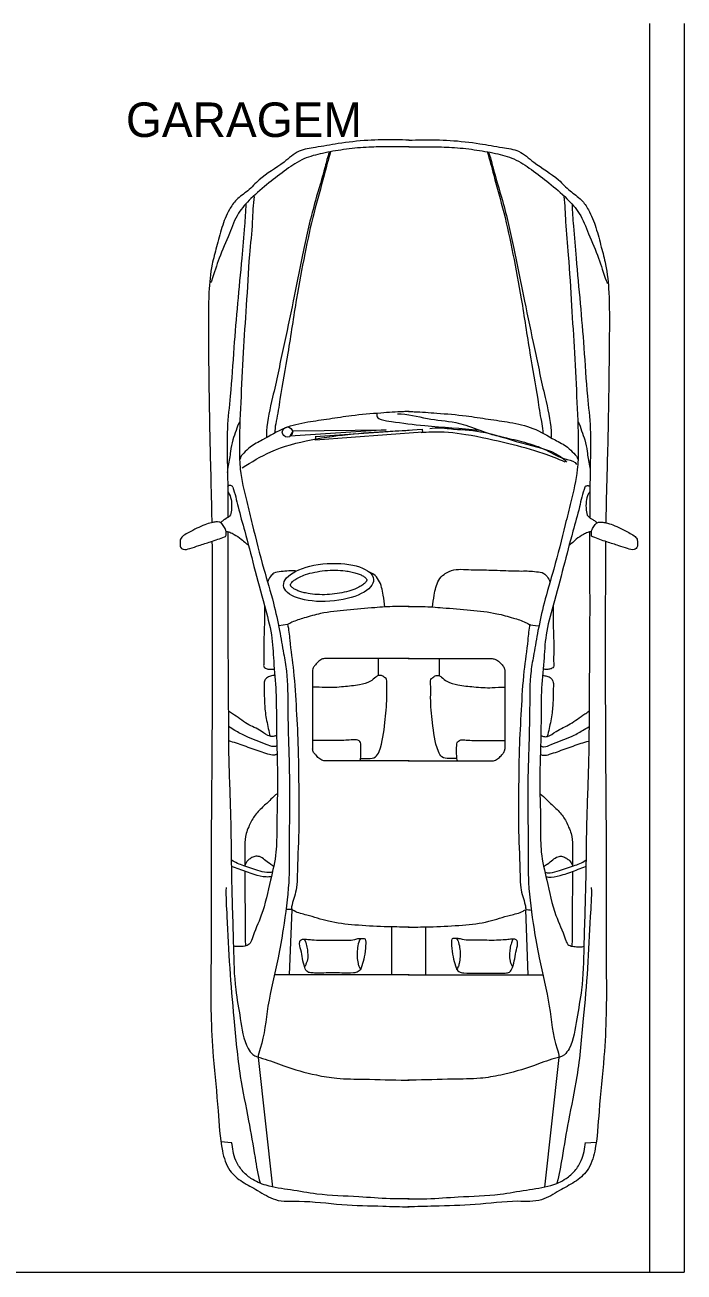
# Model space of a CAD drawing. Header units: millimetres. Extents: x 207.5 to 224.1, y 112.9 to 131.9.
# Drawn here: x 210.65 to 213.52, y 112.92 to 118.34 of the extents above; entities that cross this region are included whole.
import ezdxf

# ---------------------------------------------------------------- set-up
doc = ezdxf.new("R2010")
doc.units = ezdxf.units.MM
doc.header["$LTSCALE"] = 0.05
doc.layers.get('0').update_dxf_attribs({"lineweight": 5})
doc.layers.add('mobiliario', color=7, linetype='Continuous', lineweight=0)
doc.layers.add('muebles', color=7, linetype='Continuous')
doc.styles.get("Standard").update_dxf_attribs({"font": 'comic.ttf', "height": 0.15})

# ---------------------------------------------------------------- blocks, each defined once
blk = doc.blocks.new('galant-pl')
for p, q in [((1.6586, 0.8113), (1.664, 0.8161)), ((4.3574, 0.767), (4.3534, 0.813)), ((3.9864, 0.6507), (4.5493, 0.5882)), ((2.1058, 0.5245), (2.1107, 0.5622)), ((3.6268, -0.005), (3.6272, 0.5804)), ((3.344, 0.5056), (3.6271, 0.516)), ((2.3091, 0.4159), (2.6469, 0.4156)), ((2.2527, -0.0039), (2.253, 0.3616)), ((2.6976, -0.0042), (2.6979, 0.3513)), ((1.2559, 0.0559), (1.2687, 0.0577)), ((1.2888, -0.4088), (1.2559, 0.0559)), ((1.2687, 0.0577), (1.3035, -0.407)), ((3.4184, 0.0714), (3.6267, 0.0712)), ((2.2527, 0), (2.2527, -0.3655)), ((2.6976, 0), (2.6976, -0.3556)), ((3.6268, 0), (3.6268, -0.5854)), ((1.2632, -0.504), (1.2595, -0.0996)), ((1.2595, -0.0996), (1.287, -0.5168)), ((3.4183, -0.0762), (3.6267, -0.0762)), ((1.3035, -0.407), (1.2888, -0.4052)), ((2.3087, -0.4198), (2.6465, -0.4198)), ((1.287, -0.5168), (1.265, -0.504)), ((2.1054, -0.5283), (2.1102, -0.566)), ((3.3435, -0.5103), (3.6267, -0.521)), ((3.9859, -0.656), (4.5488, -0.5939)), ((4.3568, -0.7726), (4.3528, -0.8186)), ((1.658, -0.8147), (1.6633, -0.8195))]:
    blk.add_line(p, q)
blk.add_circle((1.2688, -0.5294), 0.022)
blk.add_ellipse((1.9221, -0.3503), major_axis=(0.0131, -0.1957), ratio=0.418659)
for points, start_tangent, end_tangent in [([(1.7024, 0.7925), (1.6838, 0.7994), (1.6669, 0.8116), (1.6605, 0.8228), (1.66, 0.8366), (1.6632, 0.8551), (1.6722, 0.8849), (1.6877, 0.9199), (1.7058, 0.9549), (1.7196, 0.9777), (1.7345, 0.9905), (1.7494, 0.992), (1.7648, 0.992), (1.7749, 0.9867), (1.7791, 0.9782), (1.7754, 0.9495), (1.7626, 0.9108), (1.7461, 0.8598), (1.7354, 0.828), (1.7242, 0.7988), (1.7205, 0.793), (1.7125, 0.7919), (1.703, 0.7925)], (-0.999938, -0.011098), (-0.966414, 0.256988)), ([(1.225, 0.7334), (1.2631, 0.7494), (1.3032, 0.7634), (1.3533, 0.7734), (1.4154, 0.7833), (1.4454, 0.7873)], (0.798779, 0.601624), (0.99982, -0.018957)), ([(1.5092, 0.7636), (1.5044, 0.7664), (1.5017, 0.7718), (1.5014, 0.7776), (1.5027, 0.7824), (1.5058, 0.7861)], (-0.963045, 0.269341), (0.8053, 0.592868)), ([(1.5085, 0.7637), (1.5942, 0.7401), (1.7001, 0.7115), (1.8531, 0.6711), (2.0228, 0.6256), (2.1505, 0.5953), (2.2648, 0.5851), (2.3976, 0.5749), (2.5309, 0.5731), (2.7948, 0.5679), (2.9886, 0.5712), (3.0945, 0.5744), (3.2155, 0.5979), (3.3685, 0.638), (3.4711, 0.6783), (3.4946, 0.69), (3.5031, 0.7101), (3.5048, 0.7337), (3.5048, 0.7454), (3.5031, 0.7588)], (0.938755, -0.344586), (-0.467528, 0.883978)), ([(1.527, 0.7865), (1.539, 0.7785), (1.5699, 0.7695), (1.6087, 0.7695), (1.6347, 0.7774), (1.6486, 0.7983), (1.6586, 0.8113)], (0.687753, -0.725944), (0.677647, 0.735387)), ([(1.7012, 0.7924), (1.7049, 0.7761), (1.7142, 0.7575), (1.7342, 0.7262), (1.7528, 0.7057), (1.7608, 0.6964)], (0.034909, -0.99939), (0.778989, -0.627037)), ([(2.5844, 0.5723), (2.5912, 0.5831), (2.5912, 0.6007), (2.5695, 0.6387), (2.537, 0.6998), (2.4936, 0.7635), (2.4814, 0.7812)], (0.908039, 0.418886), (-0.710986, 0.703207)), ([(2.6319, 0.5722), (2.6359, 0.5844), (2.6265, 0.617), (2.5912, 0.7051), (2.5655, 0.754), (2.5492, 0.7811)], (0.827394, 0.561622), (-0.480659, 0.876908)), ([(2.6671, 0.5708), (2.6726, 0.5817), (2.6685, 0.6102), (2.6455, 0.678), (2.6211, 0.7471), (2.6117, 0.7797)], (0.917282, 0.398237), (-0.249823, 0.968291)), ([(3.1807, 0.5895), (3.1834, 0.603), (3.1766, 0.6437), (3.1536, 0.7143), (3.1292, 0.7672)], (0.379659, 0.925127), (-0.585646, 0.810567)), ([(3.1997, 0.5949), (3.2024, 0.6166), (3.1916, 0.6695), (3.1686, 0.7346), (3.1564, 0.7671)], (0.34276, 0.939423), (-0.396912, 0.917857)), ([(3.2475, 0.7914), (3.3737, 0.7873), (3.5981, 0.7751), (3.8165, 0.7569), (4.0689, 0.7287), (4.2611, 0.6925), (4.4214, 0.6644), (4.5315, 0.6423)], (0.999392, 0.034865), (0.963224, -0.268699)), ([(0.2452, 0.6717), (0.3554, 0.6797), (0.4997, 0.6916), (0.72, 0.7054), (0.9244, 0.7192), (1.1408, 0.7291), (1.3471, 0.7349), (1.4312, 0.7308), (1.5715, 0.7027), (1.6701, 0.6785), (1.8643, 0.6283), (2.0126, 0.5862), (2.1315, 0.5599), (2.2316, 0.5418), (2.3077, 0.5297), (2.472, 0.5236), (2.6463, 0.5195), (2.839, 0.5154), (3.0794, 0.5172), (3.2261, 0.519), (3.4285, 0.5429), (3.5531, 0.5648), (3.7635, 0.6087), (3.9479, 0.6426), (3.9879, 0.6506)], (0.989349, 0.145566), (0.994246, -0.107119)), ([(1.19, -0.0509), (1.2098, 0.0789), (1.2274, 0.2021), (1.2385, 0.2461), (1.2737, 0.3429), (1.2913, 0.4111), (1.3133, 0.5013), (1.3464, 0.5937), (1.3882, 0.6861), (1.4102, 0.7279)], (-0.048378, 0.998829), (0.943093, 0.332528)), ([(3.1567, 0.5845), (3.1455, 0.6003), (3.1275, 0.624), (3.1139, 0.6465), (3.1128, 0.6667), (3.1207, 0.6836), (3.1309, 0.6971), (3.1523, 0.7095)], (-0.586476, 0.809967), (0.918985, 0.394293)), ([(1.2539, 0.0899), (1.2539, 0.1757), (1.2671, 0.3099), (1.3155, 0.4881), (1.375, 0.6575), (1.3992, 0.6839)], (-0.26683, 0.963744), (0.832302, 0.554322)), ([(1.3992, 0.6773), (1.3618, 0.5827), (1.3199, 0.4331), (1.2803, 0.2461), (1.2693, 0.0965), (1.2715, 0.0525)], (-0.415344, -0.909665), (0, -1)), ([(0.0544, 0.3453), (0.1165, 0.3633), (0.2628, 0.4052), (0.4712, 0.4551), (0.6996, 0.501), (0.906, 0.5448), (1.1183, 0.5907), (1.2646, 0.6166), (1.2907, 0.6166)], (0.93512, 0.354332), (0.998953, -0.045753)), ([(1.8725, 0.4899), (1.8725, 0.5196), (1.8755, 0.553), (1.883, 0.585), (1.8964, 0.5991), (1.9209, 0.6117)], (-0.053967, 0.998543), (0.966167, 0.257918)), ([(2.0213, 0.6259), (2.1044, 0.6258), (2.2193, 0.6284), (2.276, 0.6283), (2.2893, 0.6271), (2.2953, 0.6206), (2.2993, 0.6066), (2.2998, 0.5906), (2.2988, 0.5825)], (0.999968, -0.008039), (-0.100273, -0.99496)), ([(2.3246, 0.5805), (2.3296, 0.5986), (2.3381, 0.6161), (2.3517, 0.6251), (2.3718, 0.6266), (2.4279, 0.6255), (2.4886, 0.621), (2.5573, 0.6084), (2.5909, 0.5999)], (0.433151, 0.901321), (0.950384, -0.31108)), ([(0.0504, 0.3393), (0.1526, 0.3673), (0.3149, 0.4112), (0.4952, 0.4511), (0.6896, 0.487), (0.926, 0.5248), (1.1263, 0.5587), (1.2225, 0.5746), (1.2646, 0.5806), (1.2746, 0.5806)], (0.953899, 0.300128), (0.997519, 0.070391)), ([(1.8752, 0.1745), (1.8664, 0.2575), (1.8681, 0.3466), (1.8715, 0.4443), (1.8725, 0.4899)], (-0.475979, 0.879457), (0.054121, 0.998534)), ([(2.1039, 0.5249), (2.1731, 0.5154), (2.3075, 0.499), (2.4758, 0.4867), (2.6454, 0.4784), (2.8612, 0.4755), (3.0028, 0.4754), (3.1962, 0.4821), (3.2483, 0.485), (3.287, 0.4939), (3.3228, 0.5043), (3.3421, 0.5058)], (0.972758, -0.231822), (0.979005, -0.203835)), ([(3.4716, 0.1861), (3.4992, 0.1846), (3.5491, 0.1905), (3.5879, 0.2009), (3.6058, 0.2083), (3.6132, 0.2165), (3.6185, 0.2374), (3.6193, 0.288), (3.6193, 0.3662), (3.6194, 0.4064), (3.6179, 0.428), (3.6149, 0.4361), (3.5955, 0.4488), (3.5568, 0.4585), (3.5188, 0.466), (3.483, 0.4705), (3.4786, 0.469), (3.4726, 0.4593), (3.4726, 0.4407), (3.4748, 0.4176), (3.477, 0.3789), (3.477, 0.338), (3.4769, 0.2978), (3.4769, 0.2635), (3.4732, 0.2315), (3.4694, 0.2136), (3.4694, 0.1965), (3.4709, 0.1861)], (0.941931, -0.335807), (0.908875, -0.417069)), ([(3.4718, 0.4519), (3.4875, 0.4444), (3.5128, 0.4385), (3.5382, 0.4362), (3.5672, 0.4384), (3.5806, 0.4436), (3.5918, 0.4496)], (0.763955, -0.645269), (0.773931, 0.63327)), ([(2.2532, 0.3611), (2.2564, 0.3758), (2.2671, 0.3918), (2.2845, 0.4074), (2.2974, 0.4145), (2.3108, 0.4159)], (-0.014843, 0.99989), (1, -0.000795)), ([(2.687, 0.2047), (2.687, 0.1742), (2.6802, 0.1421), (2.6565, 0.1269), (2.5312, 0.1016), (2.4229, 0.0932), (2.3619, 0.0933), (2.3399, 0.0967), (2.3349, 0.1035), (2.3264, 0.117), (2.3264, 0.1238), (2.3264, 0.1288), (2.3332, 0.1407), (2.3518, 0.1643), (2.3671, 0.2117), (2.3756, 0.281), (2.3791, 0.3605), (2.3774, 0.4146)], (0.018827, -0.999823), (0.095279, 0.995451)), ([(2.6972, 0.2097), (2.6769, 0.2064), (2.6295, 0.2064), (2.6178, 0.208), (2.6111, 0.214), (2.6066, 0.2251), (2.6067, 0.2481), (2.6089, 0.3106), (2.609, 0.3612), (2.609, 0.4072), (2.609, 0.4154)], (-0.902036, -0.43166), (0.140164, 0.990128)), ([(2.6979, 0.3509), (2.6957, 0.371), (2.6859, 0.3884), (2.6712, 0.4027), (2.6609, 0.4111), (2.6458, 0.4156)], (-0.017076, 0.999854), (-1, 0.000795)), ([(1.1878, -0.1411), (1.2032, -0.1389), (1.2142, -0.1213), (1.223, -0.0773), (1.2407, 0.0679), (1.2605, 0.3033)], (0.97722, 0.21223), (0.109339, 0.994005)), ([(3.4694, 0.2062), (3.4858, 0.2144), (3.5156, 0.2203), (3.5484, 0.221), (3.5782, 0.2173), (3.5931, 0.2121), (3.6021, 0.2068)], (0.760925, 0.64884), (0.900808, -0.434217)), ([(2.029, 0.1015), (1.9769, 0.1089), (1.9123, 0.129), (1.887, 0.1514), (1.8752, 0.1745)], (-0.992474, 0.122458), (-0.400335, 0.916369)), ([(2.0289, -0.1052), (1.9769, -0.1126), (1.9122, -0.1327), (1.8869, -0.155), (1.875, -0.1781)], (-0.992571, -0.121669), (-0.401063, -0.916051)), ([(2.6869, -0.2089), (2.6869, -0.1785), (2.6801, -0.1463), (2.6564, -0.1311), (2.5311, -0.1057), (2.4228, -0.0973), (2.3619, -0.0973), (2.3399, -0.1007), (2.3348, -0.1074), (2.3263, -0.121), (2.3263, -0.1277), (2.3263, -0.1328), (2.3331, -0.1446), (2.3517, -0.1683), (2.3669, -0.2157), (2.3754, -0.285), (2.3788, -0.3645), (2.3771, -0.4186)], (0.019622, 0.999807), (0.094488, -0.995526)), ([(2.697, -0.214), (2.6767, -0.2106), (2.6293, -0.2106), (2.6176, -0.2122), (2.6109, -0.2181), (2.6065, -0.2293), (2.6065, -0.2523), (2.6087, -0.3148), (2.6087, -0.3653), (2.6087, -0.4114), (2.6087, -0.4196)], (-0.901693, 0.432377), (0.139377, -0.990239)), ([(3.4715, -0.191), (3.4991, -0.1895), (3.549, -0.1954), (3.5877, -0.2059), (3.6056, -0.2133), (3.6131, -0.2215), (3.6183, -0.2423), (3.619, -0.293), (3.619, -0.3711), (3.619, -0.4113), (3.6175, -0.4329), (3.6146, -0.4411), (3.5952, -0.4538), (3.5564, -0.4635), (3.5184, -0.4709), (3.4827, -0.4754), (3.4782, -0.4739), (3.4722, -0.4642), (3.4722, -0.4456), (3.4745, -0.4225), (3.4767, -0.3838), (3.4767, -0.3428), (3.4767, -0.3026), (3.4767, -0.2684), (3.473, -0.2364), (3.4692, -0.2185), (3.4692, -0.2014), (3.4707, -0.191)], (0.942197, 0.335058), (0.909206, 0.416347)), ([(3.4692, -0.2111), (3.4856, -0.2193), (3.5154, -0.2252), (3.5482, -0.226), (3.578, -0.2222), (3.5929, -0.217), (3.6019, -0.2118)], (0.760409, -0.649445), (0.901153, 0.4335)), ([(0.0501, -0.3415), (0.1523, -0.3695), (0.3145, -0.4135), (0.4948, -0.4536), (0.6892, -0.4896), (0.9256, -0.5276), (1.1259, -0.5617), (1.2221, -0.5777), (1.2641, -0.5837), (1.2741, -0.5837)], (0.95366, -0.300886), (0.997463, -0.071184)), ([(0.0541, -0.3475), (0.1162, -0.3655), (0.2625, -0.4075), (0.4708, -0.4576), (0.6992, -0.5036), (0.9055, -0.5476), (1.1179, -0.5937), (1.2641, -0.6197), (1.2902, -0.6197)], (0.934838, -0.355075), (0.998989, 0.044959)), ([(2.2529, -0.365), (2.2561, -0.3797), (2.2668, -0.3957), (2.2842, -0.4113), (2.2971, -0.4185), (2.3105, -0.4198)], (-0.015637, -0.999878), (1, 0)), ([(2.6976, -0.3552), (2.6954, -0.3752), (2.6856, -0.3926), (2.6708, -0.4069), (2.6606, -0.4153), (2.6454, -0.4198)], (-0.017871, -0.99984), (-1, 0)), ([(2.1035, -0.5287), (2.1727, -0.5192), (2.3071, -0.5029), (2.4754, -0.4907), (2.645, -0.4826), (2.8608, -0.4799), (3.0024, -0.4799), (3.1958, -0.4867), (3.2479, -0.4897), (3.2866, -0.4986), (3.3224, -0.5091), (3.3417, -0.5105)], (0.972942, 0.231049), (0.979167, 0.203057)), ([(3.4715, -0.4568), (3.4871, -0.4493), (3.5125, -0.4434), (3.5378, -0.4411), (3.5669, -0.4434), (3.5803, -0.4486), (3.5915, -0.4545)], (0.764468, 0.644662), (0.773428, -0.633885)), ([(0.2447, -0.674), (0.3549, -0.682), (0.4991, -0.6941), (0.7195, -0.7081), (0.9238, -0.7221), (1.1402, -0.7321), (1.3465, -0.7381), (1.4307, -0.7341), (1.5709, -0.7061), (1.6695, -0.682), (1.8638, -0.6319), (2.0121, -0.5899), (2.131, -0.5637), (2.2312, -0.5457), (2.3073, -0.5337), (2.4716, -0.5277), (2.6459, -0.5237), (2.8386, -0.5198), (3.079, -0.5218), (3.2257, -0.5237), (3.428, -0.5477), (3.5527, -0.5698), (3.763, -0.6138), (3.9473, -0.6478), (3.9874, -0.6558)], (0.989233, -0.146352), (0.994331, 0.106329)), ([(1.8721, -0.4935), (1.8721, -0.5232), (1.8751, -0.5566), (1.8825, -0.5886), (1.8959, -0.6027), (1.9204, -0.6153)], (-0.054761, -0.998499), (0.965961, -0.258686)), ([(1.5079, -0.767), (1.5937, -0.7435), (1.6996, -0.715), (1.8525, -0.6747), (2.0223, -0.6293), (2.15, -0.5991), (2.2644, -0.589), (2.3971, -0.5789), (2.5304, -0.5773), (2.7943, -0.5722), (2.9881, -0.5756), (3.094, -0.579), (3.215, -0.6025), (3.368, -0.6428), (3.4706, -0.6831), (3.4941, -0.6949), (3.5025, -0.715), (3.5042, -0.7385), (3.5042, -0.7503), (3.5025, -0.7637)], (0.939028, 0.343839), (-0.468231, -0.883606)), ([(2.0208, -0.6296), (2.1039, -0.6296), (2.2188, -0.6322), (2.2755, -0.6322), (2.2888, -0.6311), (2.2948, -0.6245), (2.2989, -0.6105), (2.2994, -0.5945), (2.2984, -0.5865)], (0.999974, 0.007245), (-0.099482, 0.995039)), ([(2.3241, -0.5845), (2.3291, -0.6025), (2.3377, -0.6201), (2.3512, -0.6291), (2.3713, -0.6306), (2.4274, -0.6296), (2.4881, -0.6251), (2.5568, -0.6125), (2.5904, -0.604)], (0.432435, -0.901665), (0.950631, 0.310324)), ([(2.5839, -0.5764), (2.5907, -0.5873), (2.5907, -0.6049), (2.569, -0.6429), (2.5364, -0.7039), (2.493, -0.7676), (2.4808, -0.7852)], (0.907706, -0.419607), (-0.711544, -0.702641)), ([(2.6314, -0.5764), (2.6355, -0.5886), (2.626, -0.6212), (2.5907, -0.7093), (2.5649, -0.7581), (2.5486, -0.7852)], (0.826947, -0.56228), (-0.481356, -0.876525)), ([(2.6667, -0.5751), (2.6721, -0.5859), (2.668, -0.6144), (2.645, -0.6822), (2.6205, -0.7513), (2.611, -0.7839)], (0.916966, -0.398966), (-0.250593, -0.968093)), ([(3.1562, -0.5891), (3.145, -0.6049), (3.127, -0.6285), (3.1134, -0.6511), (3.1123, -0.6713), (3.1202, -0.6882), (3.1303, -0.7017), (3.1517, -0.7141)], (-0.58712, -0.8095), (0.918671, -0.395024)), ([(3.1802, -0.5941), (3.1829, -0.6077), (3.1761, -0.6484), (3.153, -0.7189), (3.1286, -0.7718)], (0.378923, -0.925428), (-0.58629, -0.810101)), ([(3.1992, -0.5995), (3.2019, -0.6212), (3.191, -0.6741), (3.168, -0.7392), (3.1558, -0.7718)], (0.342014, -0.939695), (-0.397641, -0.917541)), ([(3.2469, -0.7961), (3.3731, -0.7921), (3.5975, -0.7801), (3.8159, -0.762), (4.0683, -0.734), (4.2606, -0.698), (4.4209, -0.67), (4.531, -0.648)], (0.999364, -0.03566), (0.963437, 0.267933)), ([(1.7006, -0.7958), (1.7043, -0.7795), (1.7136, -0.7609), (1.7337, -0.7297), (1.7523, -0.7092), (1.7602, -0.6999)], (0.035703, 0.999362), (0.779487, 0.626418)), ([(1.2245, -0.7365), (1.2625, -0.7525), (1.3026, -0.7665), (1.3527, -0.7765), (1.4148, -0.7865), (1.4448, -0.7905)], (0.798301, -0.602259), (0.999835, 0.018163)), ([(1.5086, -0.7669), (1.5038, -0.7697), (1.5011, -0.7751), (1.5008, -0.7809), (1.5021, -0.7856), (1.5052, -0.7894)], (-0.963259, -0.268576), (0.804828, -0.593508)), ([(1.5264, -0.7898), (1.5383, -0.7818), (1.5693, -0.7728), (1.6081, -0.7728), (1.634, -0.7808), (1.648, -0.8017), (1.658, -0.8147)], (0.68833, 0.725397), (0.677063, -0.735925)), ([(1.7018, -0.7959), (1.6832, -0.8028), (1.6662, -0.815), (1.6598, -0.8262), (1.6593, -0.84), (1.6625, -0.8586), (1.6715, -0.8883), (1.6869, -0.9233), (1.705, -0.9584), (1.7188, -0.9812), (1.7337, -0.9939), (1.7486, -0.9955), (1.764, -0.9955), (1.7741, -0.9902), (1.7783, -0.9817), (1.7746, -0.9531), (1.7619, -0.9143), (1.7454, -0.8633), (1.7348, -0.8315), (1.7236, -0.8023), (1.7199, -0.7964), (1.7119, -0.7954), (1.7023, -0.7959)], (-0.999929, 0.011893), (-0.966618, -0.25622))]:
    blk.add_spline(points, degree=3, dxfattribs=dict(start_tangent=start_tangent, end_tangent=end_tangent))
for points, knots in [([(0, -0.0021), (0, 0.0172), (-0.0012, 0.0772), (-0.0002, 0.1805), (0.0131, 0.2976), (0.032, 0.3955), (0.0427, 0.4819), (0.1111, 0.553), (0.1551, 0.6368), (0.2221, 0.6956), (0.2551, 0.7485), (0.3115, 0.7861), (0.3811, 0.8139), (0.4619, 0.8337), (0.5545, 0.8596), (0.6826, 0.8711), (0.8653, 0.8698), (1.1208, 0.8675), (1.3816, 0.8616), (1.5734, 0.8562), (1.6515, 0.8549), (1.6631, 0.8547)], [38.78424, 38.78424, 38.78424, 38.78424, 60.961987, 107.588603, 157.189146, 195.362433, 222.981141, 253.838408, 304.60715, 330.780341, 355.011019, 374.928268, 407.089401, 440.613242, 470.209076, 517.177842, 587.262834, 679.689371, 810.034061, 886.325869, 899.579988, 899.579988, 899.579988, 899.579988]), ([(0.0297, -0.0021), (0.0298, -0.0005), (0.0303, 0.0325), (0.0295, 0.0949), (0.0306, 0.1885), (0.0409, 0.2815), (0.0562, 0.3719), (0.0784, 0.4588), (0.129, 0.5337), (0.1877, 0.6097), (0.2486, 0.6817), (0.3197, 0.7469), (0.4132, 0.7798), (0.5117, 0.8261), (0.579, 0.8436), (0.6208, 0.86), (0.6216, 0.8632)], [22.587173, 22.587173, 22.587173, 22.587173, 24.47218, 60.415699, 94.073658, 131.741622, 167.449361, 199.388861, 233.366298, 269.934958, 309.623736, 341.659931, 378.649676, 422.568467, 462.988403, 466.814373, 466.814373, 466.814373, 466.814373]), ([(1.7441, 0.8537), (1.809, 0.8531), (2.0134, 0.8524), (2.3634, 0.8519), (2.7795, 0.8539), (3.1745, 0.8575), (3.5092, 0.8549), (3.7749, 0.8589), (4.0007, 0.8475), (4.1987, 0.824), (4.3649, 0.8174), (4.4771, 0.7834), (4.5299, 0.7194), (4.5641, 0.6494), (4.6161, 0.5735), (4.606, 0.4431), (4.6291, 0.2899), (4.6306, 0.1297), (4.6346, 0.0322), (4.6352, -0.0058)], [930.531307, 930.531307, 930.531307, 930.531307, 1004.928128, 1164.855753, 1331.756468, 1481.864795, 1617.611394, 1715.41739, 1786.394964, 1876.620542, 1943.407147, 1978.062656, 2006.165201, 2035.08282, 2068.368423, 2107.906157, 2179.115565, 2247.302703, 2290.875136, 2290.875136, 2290.875136, 2290.875136]), ([(0.2794, 0.7077), (0.3108, 0.7084), (0.389, 0.7148), (0.5325, 0.7268), (0.7087, 0.7435), (0.9084, 0.7604), (1.0896, 0.7714), (1.2607, 0.7909), (1.4308, 0.7859), (1.56, 0.7849), (1.6345, 0.7846), (1.6407, 0.7846)], [0, 0, 0, 0, 36.0488, 89.825759, 165.154061, 238.890616, 319.494426, 373.271384, 436.037531, 514.223717, 521.409632, 521.409632, 521.409632, 521.409632]), ([(1.7023, 0.7844), (1.7663, 0.7843), (1.9147, 0.7844), (2.1686, 0.7848), (2.434, 0.7817), (2.7008, 0.7815), (2.9489, 0.7697), (3.2205, 0.7687), (3.4682, 0.7592), (3.6727, 0.7558), (3.8194, 0.7268), (3.9185, 0.7152), (3.9807, 0.6743), (3.9933, 0.6136), (4.0301, 0.5257), (4.0602, 0.4172), (4.0804, 0.2996), (4.0791, 0.1687), (4.0846, 0.0639), (4.0841, -0.0011), (4.0841, -0.0053)], [544.929067, 544.929067, 544.929067, 544.929067, 618.323653, 714.981673, 835.923725, 922.647506, 1020.671658, 1120.585792, 1233.912311, 1305.200931, 1354.026344, 1405.450525, 1418.000514, 1435.425589, 1472.675224, 1529.175859, 1563.249036, 1609.159911, 1678.769511, 1683.63443, 1683.63443, 1683.63443, 1683.63443]), ([(4.5998, -0.0058), (4.6, 0.022), (4.6009, 0.0951), (4.5889, 0.2287), (4.5867, 0.3739), (4.5609, 0.507), (4.5493, 0.6053), (4.5188, 0.6778), (4.4791, 0.7219), (4.438, 0.7487), (4.3951, 0.7611), (4.3684, 0.7634), (4.3558, 0.766)], [13.370379, 13.370379, 13.370379, 13.370379, 45.120592, 97.214032, 166.958182, 211.090255, 252.338732, 280.064723, 299.570016, 319.525121, 335.506815, 350.230042, 350.230042, 350.230042, 350.230042]), ([(1.1796, -0.003), (1.1798, 0.0052), (1.181, 0.0462), (1.187, 0.1298), (1.1957, 0.2375), (1.2131, 0.3432), (1.2258, 0.4406), (1.2478, 0.5421), (1.2968, 0.6195), (1.3283, 0.6836), (1.3586, 0.7134), (1.377, 0.7319), (1.3872, 0.732)], [21.921761, 21.921761, 21.921761, 21.921761, 31.354982, 68.898305, 118.057673, 155.154927, 191.495615, 231.006951, 272.403623, 296.410848, 311.027552, 322.708625, 322.708625, 322.708625, 322.708625]), ([(2.841, 0.5687), (2.8469, 0.5793), (2.869, 0.5993), (2.8995, 0.6341), (2.9371, 0.6709), (2.9783, 0.6905), (3.0199, 0.7079), (3.0751, 0.7112), (3.1219, 0.71), (3.1519, 0.71), (3.1549, 0.71), (3.1551, 0.71)], [0, 0, 0, 0, 13.971796, 33.322499, 53.523289, 73.528009, 85.167077, 105.021307, 135.917075, 139.153772, 139.372111, 139.372111, 139.372111, 139.372111]), ([(3.1775, 0.71), (3.2153, 0.7098), (3.2992, 0.7091), (3.4072, 0.7078), (3.4775, 0.7086), (3.5017, 0.7066)], [147.919648, 147.919648, 147.919648, 147.919648, 191.324249, 243.994999, 271.80382, 271.80382, 271.80382, 271.80382]), ([(2.0269, -0.0037), (2.027, 0.0171), (2.0257, 0.0669), (2.033, 0.1571), (2.0418, 0.2647), (2.0525, 0.3683), (2.0748, 0.4472), (2.0898, 0.4957), (2.102, 0.5186), (2.1059, 0.5246)], [21.876309, 21.876309, 21.876309, 21.876309, 45.663651, 78.990492, 125.47186, 169.571758, 197.895671, 219.355672, 227.531129, 227.531129, 227.531129, 227.531129]), ([(3.4198, -0.0048), (3.4197, 0.0021), (3.4191, 0.0382), (3.4187, 0.1171), (3.412, 0.2274), (3.4001, 0.3413), (3.3691, 0.4267), (3.3584, 0.4824), (3.3428, 0.5068), (3.3443, 0.5193), (3.3439, 0.5271), (3.3454, 0.5307)], [18.271383, 18.271383, 18.271383, 18.271383, 26.153451, 59.702915, 108.681208, 152.905056, 190.159744, 212.276814, 217.877245, 221.857113, 226.441, 226.441, 226.441, 226.441]), ([(0, 0), (0, -0.0193), (-0.0013, -0.0793), (-0.0003, -0.1826), (0.0128, -0.2998), (0.0317, -0.3976), (0.0423, -0.4841), (0.1106, -0.5552), (0.1546, -0.6391), (0.2216, -0.6979), (0.2545, -0.7509), (0.3109, -0.7885), (0.3805, -0.8163), (0.4612, -0.8362), (0.5539, -0.8621), (0.6819, -0.8737), (0.8646, -0.8726), (1.1201, -0.8705), (1.381, -0.8648), (1.5727, -0.8596), (1.6508, -0.8583), (1.6624, -0.8581)], [38.78424, 38.78424, 38.78424, 38.78424, 60.961987, 107.588603, 157.189146, 195.362433, 222.981141, 253.838408, 304.60715, 330.780341, 355.011019, 374.928268, 407.089401, 440.613242, 470.209076, 517.177842, 587.262834, 679.689371, 810.034061, 886.325869, 899.579988, 899.579988, 899.579988, 899.579988]), ([(0.0297, 0), (0.0298, -0.0016), (0.0303, -0.0347), (0.0294, -0.097), (0.0305, -0.1906), (0.0407, -0.2837), (0.0559, -0.374), (0.0781, -0.4609), (0.1286, -0.5359), (0.1872, -0.612), (0.248, -0.684), (0.3191, -0.7493), (0.4126, -0.7822), (0.511, -0.8286), (0.5783, -0.8462), (0.6201, -0.8626), (0.6209, -0.8658)], [22.587173, 22.587173, 22.587173, 22.587173, 24.47218, 60.415699, 94.073658, 131.741622, 167.449361, 199.388861, 233.366298, 269.934958, 309.623736, 341.659931, 378.649676, 422.568467, 462.988403, 466.814373, 466.814373, 466.814373, 466.814373]), ([(1.1796, 0), (1.1798, -0.0082), (1.181, -0.0492), (1.1869, -0.1329), (1.1955, -0.2406), (1.2128, -0.3463), (1.2254, -0.4437), (1.2474, -0.5452), (1.2963, -0.6227), (1.3278, -0.6868), (1.358, -0.7166), (1.3765, -0.7351), (1.3867, -0.7352)], [21.921761, 21.921761, 21.921761, 21.921761, 31.354982, 68.898305, 118.057673, 155.154927, 191.495615, 231.006951, 272.403623, 296.410848, 311.027552, 322.708625, 322.708625, 322.708625, 322.708625]), ([(1.4235, -0.7253), (1.3988, -0.6849), (1.3419, -0.5922), (1.2832, -0.3661), (1.2689, -0.1628), (1.262, -0.0201), (1.2612, 0)], [0, 0, 0, 0, 54.051109, 124.138957, 264.529754, 287.614432, 287.614432, 287.614432, 287.614432]), ([(1.7017, -0.7879), (1.7657, -0.7878), (1.9141, -0.788), (2.1679, -0.7887), (2.4334, -0.7858), (2.7001, -0.7858), (2.9482, -0.7742), (3.2199, -0.7734), (3.4676, -0.764), (3.6721, -0.7608), (3.8188, -0.732), (3.9179, -0.7204), (3.9801, -0.6796), (3.9928, -0.6189), (4.0297, -0.531), (4.0599, -0.4225), (4.0802, -0.305), (4.079, -0.1741), (4.0845, -0.0692), (4.0841, -0.0042), (4.0841, 0)], [544.929067, 544.929067, 544.929067, 544.929067, 618.323653, 714.981673, 835.923725, 922.647506, 1020.671658, 1120.585792, 1233.912311, 1305.200931, 1354.026344, 1405.450525, 1418.000514, 1435.425589, 1472.675224, 1529.175859, 1563.249036, 1609.159911, 1678.769511, 1683.63443, 1683.63443, 1683.63443, 1683.63443]), ([(1.7434, -0.8572), (1.8083, -0.8566), (2.0127, -0.8561), (2.3628, -0.8558), (2.7788, -0.8582), (3.1738, -0.8621), (3.5085, -0.8598), (3.7742, -0.864), (4, -0.8528), (4.198, -0.8295), (4.3642, -0.8229), (4.4765, -0.789), (4.5293, -0.7251), (4.5636, -0.6551), (4.6157, -0.5792), (4.6057, -0.4489), (4.6288, -0.2957), (4.6305, -0.1355), (4.6346, -0.038), (4.6352, 0)], [930.531307, 930.531307, 930.531307, 930.531307, 1004.928128, 1164.855753, 1331.756468, 1481.864795, 1617.611394, 1715.41739, 1786.394964, 1876.620542, 1943.407147, 1978.062656, 2006.165201, 2035.08282, 2068.368423, 2107.906157, 2179.115565, 2247.302703, 2290.875136, 2290.875136, 2290.875136, 2290.875136]), ([(2.0269, 0), (2.027, -0.0208), (2.0257, -0.0706), (2.0328, -0.1608), (2.0416, -0.2684), (2.0522, -0.372), (2.0744, -0.4509), (2.0894, -0.4994), (2.1016, -0.5223), (2.1054, -0.5283)], [21.876309, 21.876309, 21.876309, 21.876309, 45.663651, 78.990492, 125.47186, 169.571758, 197.895671, 219.355672, 227.531129, 227.531129, 227.531129, 227.531129]), ([(3.4198, 0), (3.4197, -0.0069), (3.4191, -0.043), (3.4186, -0.1219), (3.4118, -0.2322), (3.3998, -0.3461), (3.3688, -0.4315), (3.358, -0.4872), (3.3424, -0.5115), (3.3439, -0.5241), (3.3434, -0.5318), (3.345, -0.5355)], [18.271383, 18.271383, 18.271383, 18.271383, 26.153451, 59.702915, 108.681208, 152.905056, 190.159744, 212.276814, 217.877245, 221.857113, 226.441, 226.441, 226.441, 226.441]), ([(4.5998, 0), (4.6, -0.0277), (4.6009, -0.1009), (4.5887, -0.2344), (4.5864, -0.3797), (4.5605, -0.5127), (4.5489, -0.611), (4.5183, -0.6835), (4.4786, -0.7275), (4.4374, -0.7543), (4.3945, -0.7667), (4.3677, -0.769), (4.3552, -0.7716)], [13.370379, 13.370379, 13.370379, 13.370379, 45.120592, 97.214032, 166.958182, 211.090255, 252.338732, 280.064723, 299.570016, 319.525121, 335.506815, 350.230042, 350.230042, 350.230042, 350.230042]), ([(1.9333, -0.5163), (1.9336, -0.5163), (1.934, -0.5163), (1.9348, -0.516), (1.9354, -0.5158), (1.9368, -0.515), (1.9377, -0.5145), (1.9397, -0.5129), (1.9409, -0.5119), (1.9434, -0.5093), (1.9447, -0.5078), (1.9483, -0.5029), (1.9506, -0.4992), (1.9552, -0.4905), (1.9574, -0.4854), (1.9617, -0.4742), (1.9636, -0.4679), (1.9672, -0.4545), (1.9688, -0.4473), (1.9723, -0.4273), (1.9738, -0.4139), (1.9755, -0.3859), (1.9756, -0.3713), (1.9743, -0.3421), (1.9729, -0.3275), (1.9687, -0.299), (1.966, -0.2852), (1.9593, -0.2594), (1.9553, -0.2474), (1.9477, -0.2284), (1.9441, -0.2209), (1.9369, -0.208), (1.9332, -0.2025), (1.9272, -0.195), (1.9248, -0.1925), (1.9204, -0.1886), (1.9184, -0.1872), (1.9156, -0.1855), (1.9146, -0.1851), (1.913, -0.1845), (1.9124, -0.1844), (1.9115, -0.1843), (1.9111, -0.1843), (1.9104, -0.1844), (1.91, -0.1845), (1.9088, -0.1849), (1.9081, -0.1852), (1.9063, -0.1864), (1.9052, -0.1872), (1.9027, -0.1894), (1.9013, -0.1909), (1.8984, -0.1944), (1.8968, -0.1965), (1.8928, -0.2028), (1.8903, -0.2075), (1.8856, -0.2183), (1.8833, -0.2245), (1.8792, -0.238), (1.8773, -0.2453), (1.8741, -0.261), (1.8727, -0.2693), (1.87, -0.2917), (1.8691, -0.3063), (1.8688, -0.3362), (1.8695, -0.3515), (1.8724, -0.3816), (1.8747, -0.3965), (1.8805, -0.4247), (1.8841, -0.4381), (1.8915, -0.46), (1.8952, -0.469), (1.9028, -0.4848), (1.9068, -0.4917), (1.9134, -0.5012), (1.9161, -0.5045), (1.9212, -0.5098), (1.9235, -0.5117), (1.927, -0.5142), (1.9283, -0.5149), (1.9303, -0.5158), (1.9311, -0.5161), (1.9324, -0.5163), (1.9328, -0.5163), (1.9332, -0.5163), (1.9333, -0.5163), (1.9333, -0.5163)], [0, 0, 0, 0, 0.090998, 0.090998, 0.181995, 0.181995, 0.272993, 0.272993, 0.36399, 0.36399, 0.454988, 0.454988, 0.600892, 0.600892, 0.746796, 0.746796, 0.8927, 0.8927, 1.038604, 1.038604, 1.277597, 1.277597, 1.51659, 1.51659, 1.755583, 1.755583, 1.994575, 1.994575, 2.233568, 2.233568, 2.418434, 2.418434, 2.6033, 2.6033, 2.734374, 2.734374, 2.865447, 2.865447, 2.964727, 2.964727, 3.064007, 3.064007, 3.163287, 3.163287, 3.262567, 3.262567, 3.361848, 3.361848, 3.461128, 3.461128, 3.560408, 3.560408, 3.659688, 3.659688, 3.816331, 3.816331, 3.972974, 3.972974, 4.129617, 4.129617, 4.28626, 4.28626, 4.534086, 4.534086, 4.781912, 4.781912, 5.029737, 5.029737, 5.277563, 5.277563, 5.477491, 5.477491, 5.677418, 5.677418, 5.817515, 5.817515, 5.957612, 5.957612, 6.061674, 6.061674, 6.165736, 6.165736, 6.269799, 6.269799, 6.283185, 6.283185, 6.283185, 6.283185]), ([(2.8405, -0.573), (2.8465, -0.5837), (2.8685, -0.6036), (2.8989, -0.6385), (2.9366, -0.6754), (2.9777, -0.695), (3.0193, -0.7125), (3.0745, -0.7158), (3.1213, -0.7146), (3.1513, -0.7146), (3.1543, -0.7146), (3.1545, -0.7146)], [0, 0, 0, 0, 13.971796, 33.322499, 53.523289, 73.528009, 85.167077, 105.021307, 135.917075, 139.153772, 139.372111, 139.372111, 139.372111, 139.372111]), ([(0.2788, -0.71), (0.3103, -0.7108), (0.3884, -0.7172), (0.5319, -0.7294), (0.7081, -0.7462), (0.9078, -0.7633), (1.089, -0.7743), (1.2601, -0.794), (1.4302, -0.7891), (1.5594, -0.7882), (1.6339, -0.788), (1.6401, -0.788)], [0, 0, 0, 0, 36.0488, 89.825759, 165.154061, 238.890616, 319.494426, 373.271384, 436.037531, 514.223717, 521.409632, 521.409632, 521.409632, 521.409632]), ([(3.1769, -0.7146), (3.2148, -0.7145), (3.2986, -0.7139), (3.4066, -0.7126), (3.4769, -0.7135), (3.5011, -0.7115)], [147.919648, 147.919648, 147.919648, 147.919648, 191.324249, 243.994999, 271.80382, 271.80382, 271.80382, 271.80382])]:
    blk.add_open_spline(points, degree=3, knots=knots)
for points in [[(2.253, 0.1309), (2.3266, 0.1308)], [(2.2529, -0.1348), (2.3265, -0.1348)]]:
    blk.add_spline(points, degree=3)
blk = doc.blocks.new('mercedes')
at = {"layer": 'mobiliario', "rotation": 270}
blk.add_blockref('galant-pl', (-0.0938, 2.3785), dxfattribs=at)

msp = doc.modelspace()

# ---------------------------------------------------------------- linework, layer by layer
for p, q in [((213.3693, 118.3431), (213.3693, 112.9181)), ((213.5193, 118.3431), (213.5193, 112.9181)), ((207.5193, 112.9181), (213.5193, 112.9181))]:
    msp.add_line(p, q)

# ---------------------------------------------------------------- block references
at = {"layer": 'muebles'}
msp.add_blockref('mercedes', (212.4183, 115.4579), dxfattribs=at)

# ---------------------------------------------------------------- texts
msp.add_text('GARAGEM', height=0.15).set_placement((211.0934, 117.8495))

doc.saveas('drawing.dxf')
